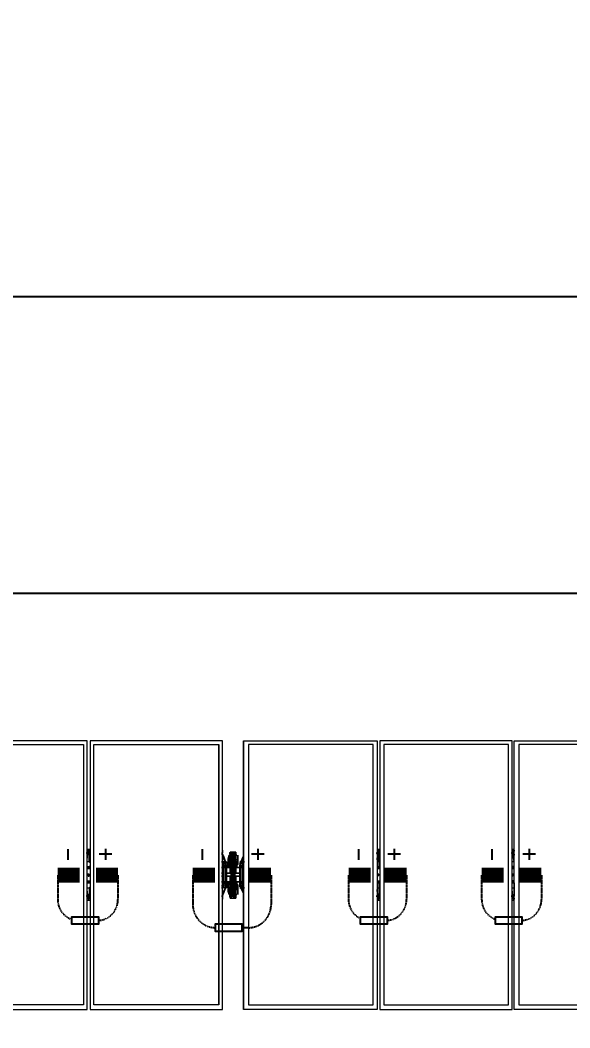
# Model space of a CAD drawing. Header units: feet. Extents: x -13743 to 68376, y -48 to 67763.
# Drawn here: x 3959 to 4144.3, y 8228.3 to 8567.7 of the extents above; entities that cross this region are included whole.
import ezdxf
from ezdxf.enums import TextEntityAlignment as Align

# ---------------------------------------------------------------- set-up
doc = ezdxf.new("R2018")
doc.units = ezdxf.units.FT
doc.header["$MEASUREMENT"] = 0
doc.linetypes.add('HIDDEN', pattern=[0.375, 0.25, -0.125])
for name, color, linetype in [('E-HARN-COMP', 8, 'Continuous'), ('E-TRNK-CABL-NEG', 6, 'HIDDEN'), ('E-TRUNK-CABLE-POS', 6, 'HIDDEN'), ('G-ANNO-TEXT', 1, 'Continuous'), ('Polarity-Text', 7, 'Continuous')]:
    doc.layers.add(name, color=color, linetype=linetype)
doc.styles.add('NEI-A', font='arial.ttf')
doc.styles.get("Standard").update_dxf_attribs({"font": 'arial.ttf'})

# ---------------------------------------------------------------- blocks, each defined once
blk = doc.blocks.new('A$Cc93f9aa1')
at = {"lineweight": 5}
for points in [[(3.6032, 0.4666), (3.6032, 0), (3.3715, 0), (3.3715, 0.4666)], [(3.5949, 0.4583), (3.3799, 0.4583), (3.3799, 0.0067), (3.5949, 0.0067)], [(3.8365, 0.4666), (3.6065, 0.4666), (3.6065, 0), (3.8365, 0)], [(3.8298, 0.0067), (3.8298, 0.4583), (3.6132, 0.4583), (3.6132, 0.0067)], [(4.0732, 0), (3.8415, 0), (3.8415, 0.4666), (4.0732, 0.4666)], [(4.0648, 0.0067), (4.0648, 0.4583), (3.8482, 0.4583), (3.8482, 0.0067)], [(4.1098, 0), (4.3398, 0), (4.3398, 0.4666), (4.1098, 0.4666)], [(4.1165, 0.4583), (4.3332, 0.4583), (4.3332, 0.0067), (4.1165, 0.0067)], [(4.5748, 0.4666), (4.3448, 0.4666), (4.3448, 0), (4.5748, 0)], [(4.3515, 0.4583), (4.5681, 0.4583), (4.5681, 0.0067), (4.3515, 0.0067)], [(4.0732, 0.2667), (4.0732, 0.27), (4.0732, 0.275), (4.0732, 0.27)], [(4.0748, 0.2517), (4.0748, 0.25), (4.0732, 0.25), (4.0732, 0.2517), (4.0748, 0.2517), (4.0732, 0.2533), (4.0732, 0.255), (4.0765, 0.255), (4.0782, 0.255), (4.0732, 0.265), (4.0782, 0.255), (4.0765, 0.255), (4.0765, 0.2533), (4.0782, 0.2533), (4.0782, 0.2517)], [(4.0832, 0.2667), (4.0832, 0.2583), (4.0832, 0.2567), (4.0832, 0.255), (4.0865, 0.255), (4.0832, 0.255), (4.0832, 0.2567), (4.0832, 0.2583), (4.0865, 0.2583), (4.0865, 0.2667), (4.0865, 0.2583), (4.0865, 0.255), (4.0848, 0.25), (4.0832, 0.25), (4.0832, 0.2567), (4.0832, 0.25), (4.0848, 0.25), (4.0865, 0.255), (4.0865, 0.2583), (4.0832, 0.2583)], [(4.0832, 0.2667), (4.0832, 0.25)], [(4.0865, 0.2667), (4.0848, 0.2667)], [(4.0948, 0.2683), (4.0965, 0.2683), (4.0948, 0.2683), (4.0932, 0.2683), (4.0932, 0.27), (4.0948, 0.27), (4.0965, 0.27), (4.0948, 0.27), (4.0948, 0.2683), (4.0932, 0.2683), (4.0915, 0.2683), (4.0898, 0.2683), (4.0898, 0.27), (4.0882, 0.27), (4.0865, 0.27), (4.0882, 0.27), (4.0898, 0.27), (4.0898, 0.2683), (4.0915, 0.2683), (4.0915, 0.2667), (4.0915, 0.2467), (4.0898, 0.2467), (4.0898, 0.2183), (4.0882, 0.2183), (4.0882, 0.2467), (4.0882, 0.2183), (4.0898, 0.2183), (4.0898, 0.2467), (4.0915, 0.2467), (4.0915, 0.2667), (4.0898, 0.2667), (4.0915, 0.2667), (4.0915, 0.2683), (4.0898, 0.2683), (4.0882, 0.2683), (4.0882, 0.27), (4.0865, 0.27), (4.0865, 0.2733), (4.0865, 0.2717), (4.0882, 0.27), (4.0865, 0.27), (4.0882, 0.27), (4.0898, 0.27), (4.0915, 0.27), (4.0898, 0.27), (4.0882, 0.27), (4.0865, 0.2717), (4.0882, 0.2717), (4.0865, 0.2717), (4.0882, 0.2717), (4.0898, 0.2717), (4.0915, 0.2717), (4.0898, 0.2717), (4.0882, 0.2717), (4.0865, 0.2717), (4.0865, 0.2733), (4.0865, 0.27), (4.0882, 0.27), (4.0882, 0.2683), (4.0898, 0.2683), (4.0915, 0.2683), (4.0932, 0.2683), (4.0948, 0.2683), (4.0948, 0.27), (4.0932, 0.27), (4.0948, 0.2717), (4.0965, 0.2717), (4.0948, 0.2717), (4.0948, 0.2733), (4.0965, 0.2733), (4.0948, 0.2733), (4.0948, 0.2717), (4.0932, 0.27), (4.0948, 0.27), (4.0932, 0.27), (4.0915, 0.27), (4.0898, 0.27), (4.0915, 0.27), (4.0932, 0.27), (4.0948, 0.27), (4.0965, 0.27), (4.0965, 0.2733), (4.0948, 0.2733), (4.0898, 0.2733), (4.0865, 0.2733), (4.0882, 0.2733), (4.0865, 0.2733), (4.0898, 0.2733), (4.0948, 0.2733), (4.0965, 0.2733), (4.0965, 0.27), (4.0982, 0.27), (4.0965, 0.27), (4.0948, 0.27), (4.0932, 0.27), (4.0948, 0.27), (4.0965, 0.27), (4.0965, 0.2617), (4.0948, 0.2617), (4.0965, 0.2617), (4.0965, 0.2383), (4.0948, 0.2383), (4.0965, 0.2383), (4.0965, 0.2367), (4.0948, 0.235), (4.0965, 0.235), (4.0948, 0.235), (4.1032, 0.235), (4.1048, 0.235), (4.1032, 0.235), (4.1032, 0.23), (4.1032, 0.235), (4.0948, 0.235), (4.0965, 0.235), (4.0948, 0.235), (4.0965, 0.2367), (4.0965, 0.2383), (4.0965, 0.2617), (4.0965, 0.27), (4.0948, 0.27), (4.0965, 0.27), (4.0948, 0.27), (4.0932, 0.27), (4.0932, 0.2683)], [(4.0865, 0.2383), (4.0882, 0.2383), (4.0865, 0.2383), (4.0865, 0.2617), (4.0865, 0.27), (4.0865, 0.2617)], [(4.0898, 0.2683), (4.0898, 0.2467), (4.0882, 0.2467), (4.0882, 0.2683)], [(4.0898, 0.2683), (4.0898, 0.2467), (4.0882, 0.2467), (4.0882, 0.2683)], [(4.0932, 0.2183), (4.0932, 0.2467), (4.0948, 0.2467), (4.0948, 0.2683), (4.0932, 0.2683), (4.0932, 0.2467), (4.0915, 0.2467), (4.0915, 0.2183), (4.0932, 0.2183), (4.0932, 0.1967), (4.0915, 0.1967), (4.0898, 0.1967), (4.0915, 0.1967), (4.0932, 0.1967), (4.0948, 0.1967), (4.0932, 0.1967), (4.0948, 0.1967), (4.0932, 0.1967), (4.0932, 0.2183), (4.0915, 0.2183), (4.0915, 0.2467), (4.0932, 0.2467), (4.0932, 0.2683), (4.0948, 0.2683), (4.0948, 0.2467), (4.0932, 0.2467), (4.0932, 0.2183), (4.0948, 0.2183), (4.0948, 0.2467), (4.0948, 0.2183)], [(4.0948, 0.2667), (4.0932, 0.2667)], [(4.0965, 0.2717), (4.0948, 0.2717)], [(4.0965, 0.255), (4.0965, 0.2583), (4.0982, 0.2583), (4.0982, 0.2667), (4.0965, 0.2667), (4.0982, 0.2667), (4.0982, 0.2583), (4.0965, 0.2583), (4.0965, 0.2667), (4.0965, 0.2583), (4.0965, 0.255), (4.0982, 0.255), (4.0982, 0.2567), (4.0998, 0.2517), (4.0982, 0.2567), (4.0982, 0.255)], [(4.0998, 0.25), (4.0998, 0.2617), (4.0982, 0.2667), (4.0998, 0.2617), (4.0998, 0.25), (4.0998, 0.2517)], [(4.1048, 0.2533), (4.1048, 0.255), (4.1082, 0.265), (4.1048, 0.255), (4.1098, 0.255), (4.1082, 0.2533), (4.1082, 0.2517), (4.1048, 0.2517), (4.1048, 0.2533), (4.1048, 0.255), (4.1098, 0.255), (4.1082, 0.2533), (4.1082, 0.2517), (4.1048, 0.2517)], [(4.1098, 0.27), (4.1098, 0.2683), (4.1082, 0.2667), (4.1098, 0.2683), (4.1098, 0.27), (4.1098, 0.275)], [(4.0732, 0.2517), (4.0732, 0.25), (4.0748, 0.25), (4.0748, 0.2517), (4.0782, 0.2517), (4.0782, 0.2533), (4.0765, 0.2533), (4.0765, 0.255), (4.0732, 0.255), (4.0732, 0.2533), (4.0748, 0.2517)], [(4.0748, 0.215), (4.0748, 0.2133), (4.0748, 0.215), (4.0732, 0.215), (4.0732, 0.25), (4.0732, 0.215)], [(4.0748, 0.245), (4.0732, 0.245), (4.0748, 0.245), (4.0765, 0.245), (4.0782, 0.2467), (4.0782, 0.2483), (4.0765, 0.2483), (4.0748, 0.2483), (4.0748, 0.2467)], [(4.0765, 0.2483), (4.0748, 0.2467), (4.0765, 0.245), (4.0782, 0.2467)], [(4.0748, 0.2467), (4.0748, 0.2483), (4.0765, 0.2483), (4.0782, 0.2483), (4.0782, 0.2467), (4.0765, 0.245), (4.0748, 0.245)], [(4.0765, 0.2483), (4.0748, 0.2467), (4.0765, 0.245), (4.0782, 0.2467)], [(4.0765, 0.245), (4.0748, 0.245), (4.0748, 0.2467), (4.0748, 0.2483), (4.0765, 0.2483), (4.0782, 0.2483), (4.0782, 0.2467), (4.0782, 0.245), (4.0765, 0.245), (4.0782, 0.245), (4.0782, 0.2467), (4.0765, 0.2467), (4.0782, 0.2467), (4.0765, 0.2467), (4.0782, 0.2467), (4.0765, 0.2467), (4.0782, 0.2467), (4.0765, 0.2467), (4.0782, 0.2467), (4.0765, 0.2467), (4.0782, 0.2467), (4.0765, 0.2467), (4.0782, 0.2467), (4.0765, 0.2467), (4.0782, 0.2467), (4.0765, 0.2467), (4.0782, 0.2467), (4.0782, 0.2483), (4.0765, 0.2483), (4.0748, 0.2483), (4.0748, 0.2467), (4.0748, 0.245)], [(4.0782, 0.2517), (4.0798, 0.2517), (4.0798, 0.2533), (4.0782, 0.2533), (4.0782, 0.255), (4.0798, 0.255), (4.0782, 0.255), (4.0782, 0.2533), (4.0765, 0.2533), (4.0782, 0.2533), (4.0782, 0.255), (4.0782, 0.2533), (4.0798, 0.2533), (4.0798, 0.2517), (4.0782, 0.2517), (4.0798, 0.2517), (4.0798, 0.215), (4.0782, 0.215), (4.0798, 0.215), (4.0798, 0.2517)], [(4.0782, 0.2467), (4.0765, 0.2467)], [(4.0798, 0.245), (4.0865, 0.245)], [(4.0832, 0.2517), (4.0832, 0.25), (4.0832, 0.26), (4.0832, 0.25)], [(4.0848, 0.25), (4.0832, 0.25), (4.0848, 0.2483), (4.0832, 0.25), (4.0848, 0.2483)], [(4.0848, 0.2483), (4.0848, 0.2467), (4.0865, 0.2467), (4.0848, 0.2467), (4.0848, 0.2483), (4.0865, 0.2483), (4.0848, 0.2483), (4.0865, 0.2483)], [(4.0898, 0.2617), (4.0882, 0.2617)], [(4.0898, 0.2617), (4.0882, 0.2617)], [(4.0965, 0.2617), (4.0948, 0.2617)], [(4.0965, 0.255), (4.0965, 0.25), (4.0965, 0.2483), (4.0982, 0.25), (4.0965, 0.2483), (4.0965, 0.25), (4.0982, 0.25), (4.0998, 0.2517), (4.0982, 0.25), (4.0965, 0.25)], [(4.0998, 0.25), (4.0982, 0.2483), (4.0965, 0.2483), (4.1032, 0.2483), (4.0965, 0.2483), (4.0982, 0.2483), (4.0998, 0.2483), (4.0982, 0.2483)], [(4.0965, 0.2483), (4.0982, 0.2483)], [(4.1032, 0.2467), (4.0982, 0.2467), (4.0965, 0.245), (4.1032, 0.245), (4.0965, 0.245), (4.0982, 0.2467)], [(4.0998, 0.25), (4.0998, 0.26), (4.0998, 0.25), (4.0982, 0.2483), (4.0998, 0.25), (4.1015, 0.25)], [(4.0998, 0.2567), (4.0998, 0.2583)], [(4.1048, 0.255), (4.1032, 0.255), (4.1048, 0.255), (4.1048, 0.2533), (4.1048, 0.255), (4.1032, 0.255)], [(4.1048, 0.215), (4.1032, 0.215), (4.1032, 0.2517), (4.1048, 0.2517), (4.1032, 0.2517), (4.1032, 0.255), (4.1032, 0.2517), (4.1048, 0.2517), (4.1032, 0.2517), (4.1032, 0.215)], [(4.1065, 0.2483), (4.1048, 0.2467), (4.1065, 0.245), (4.1082, 0.2467)], [(4.1048, 0.2467), (4.1048, 0.2483), (4.1065, 0.2483), (4.1082, 0.2483), (4.1082, 0.2467), (4.1065, 0.245), (4.1048, 0.245), (4.1048, 0.2467), (4.1048, 0.2483), (4.1048, 0.2467), (4.1048, 0.245), (4.1065, 0.245), (4.1082, 0.2467), (4.1082, 0.2483), (4.1065, 0.2483), (4.1048, 0.2483)], [(4.1065, 0.2483), (4.1048, 0.2467), (4.1065, 0.245), (4.1082, 0.2467)], [(4.1115, 0.2517), (4.1098, 0.2517), (4.1098, 0.25), (4.1098, 0.2517), (4.1082, 0.2517), (4.1098, 0.2517)], [(4.1082, 0.25), (4.1082, 0.2517), (4.1082, 0.25), (4.1098, 0.25), (4.1098, 0.215), (4.1082, 0.215), (4.1098, 0.215), (4.1098, 0.25)], [(4.1115, 0.245), (4.1098, 0.245)], [(3.6049, 0.235), (3.6049, 0.2333), (3.6032, 0.2333), (3.6032, 0.2317), (3.6049, 0.2317), (3.6065, 0.2317), (3.6065, 0.2333)], [(3.8398, 0.235), (3.8382, 0.2333), (3.8382, 0.2317), (3.8415, 0.2317), (3.8415, 0.2333), (3.8398, 0.2333)], [(4.0748, 0.235), (4.0732, 0.235)], [(4.0748, 0.235), (4.0732, 0.235)], [(4.0748, 0.23), (4.0732, 0.23)], [(4.0748, 0.23), (4.0732, 0.23)], [(4.0798, 0.235), (4.0882, 0.235), (4.0865, 0.235), (4.0882, 0.235), (4.0798, 0.235), (4.0798, 0.23)], [(4.0882, 0.23), (4.0798, 0.23), (4.0882, 0.23), (4.0865, 0.23), (4.0882, 0.23), (4.0865, 0.23)], [(4.0865, 0.2383), (4.0865, 0.2367), (4.0865, 0.235), (4.0882, 0.235), (4.0865, 0.235), (4.0865, 0.2383), (4.0865, 0.2367), (4.0882, 0.2367), (4.0865, 0.2367), (4.0865, 0.235), (4.0882, 0.235), (4.0865, 0.235)], [(4.0865, 0.23), (4.0882, 0.23), (4.0865, 0.23), (4.0865, 0.2267), (4.0865, 0.23), (4.0865, 0.2267)], [(4.0965, 0.2367), (4.0965, 0.235), (4.0982, 0.235), (4.0965, 0.235), (4.0965, 0.2367), (4.0948, 0.2367), (4.0965, 0.2367), (4.0965, 0.2383), (4.0965, 0.2367), (4.0948, 0.2367)], [(4.1048, 0.23), (4.1032, 0.23), (4.0948, 0.23), (4.0965, 0.23), (4.0948, 0.23), (4.0965, 0.23), (4.0965, 0.2267), (4.0965, 0.2283), (4.0948, 0.23), (4.1032, 0.23)], [(4.0965, 0.2267), (4.0965, 0.23), (4.0948, 0.23), (4.0965, 0.2283)], [(4.0965, 0.23), (4.0948, 0.23)], [(4.0982, 0.23), (4.0965, 0.23)], [(4.1115, 0.235), (4.1098, 0.235)], [(4.1115, 0.235), (4.1098, 0.235)], [(4.1115, 0.23), (4.1098, 0.23)], [(4.1115, 0.23), (4.1098, 0.23)], [(4.3432, 0.235), (4.3415, 0.235), (4.3415, 0.2317), (4.3448, 0.2317), (4.3448, 0.2333), (4.3432, 0.2333)], [(4.0748, 0.2167), (4.0765, 0.2167), (4.0782, 0.2183), (4.0782, 0.22), (4.0765, 0.22), (4.0748, 0.22), (4.0732, 0.22), (4.0748, 0.22), (4.0748, 0.2183), (4.0748, 0.22), (4.0748, 0.2183), (4.0748, 0.2167), (4.0765, 0.2167)], [(4.0732, 0.215), (4.0732, 0.2133)], [(4.0765, 0.2117), (4.0765, 0.21), (4.0782, 0.21), (4.0732, 0.2), (4.0782, 0.21), (4.0765, 0.21), (4.0732, 0.21), (4.0732, 0.2117), (4.0748, 0.2133), (4.0782, 0.2133), (4.0765, 0.2117), (4.0765, 0.21), (4.0732, 0.21), (4.0732, 0.2117), (4.0748, 0.2133), (4.0782, 0.2133)], [(4.0765, 0.22), (4.0748, 0.2183), (4.0765, 0.2167), (4.0782, 0.2183)], [(4.0765, 0.22), (4.0748, 0.2183), (4.0765, 0.2167), (4.0782, 0.2183)], [(4.0765, 0.22), (4.0748, 0.22), (4.0765, 0.22), (4.0782, 0.22), (4.0782, 0.2183), (4.0782, 0.2167), (4.0765, 0.2167), (4.0782, 0.2167), (4.0782, 0.2183), (4.0765, 0.2183), (4.0782, 0.2183), (4.0765, 0.2183), (4.0782, 0.2183), (4.0765, 0.2183), (4.0782, 0.2183), (4.0765, 0.2183), (4.0782, 0.2183), (4.0765, 0.2183), (4.0782, 0.2183), (4.0765, 0.2183), (4.0782, 0.2183), (4.0765, 0.2183), (4.0782, 0.2183), (4.0765, 0.2183), (4.0782, 0.2183), (4.0782, 0.22), (4.0765, 0.22), (4.0748, 0.22), (4.0748, 0.2183), (4.0748, 0.2167), (4.0748, 0.2183), (4.0748, 0.2167), (4.0765, 0.2167), (4.0782, 0.2183), (4.0782, 0.22)], [(4.0782, 0.2183), (4.0765, 0.2183)], [(4.0798, 0.21), (4.0782, 0.21), (4.0782, 0.2117), (4.0765, 0.2117), (4.0782, 0.2117), (4.0782, 0.21)], [(4.0782, 0.2133), (4.0798, 0.2133), (4.0798, 0.2117), (4.0782, 0.2117), (4.0782, 0.21), (4.0782, 0.2117), (4.0798, 0.2117), (4.0798, 0.2133)], [(4.0865, 0.22), (4.0798, 0.22)], [(4.0832, 0.2133), (4.0832, 0.2083), (4.0832, 0.2133), (4.0832, 0.215), (4.0848, 0.215), (4.0848, 0.2167), (4.0832, 0.215), (4.0832, 0.2133), (4.0832, 0.215), (4.0848, 0.215), (4.0865, 0.2117), (4.0848, 0.21), (4.0832, 0.21), (4.0832, 0.2083), (4.0832, 0.2067), (4.0832, 0.2083), (4.0832, 0.21), (4.0848, 0.21), (4.0865, 0.2117), (4.0848, 0.215), (4.0848, 0.2167), (4.0832, 0.215), (4.0848, 0.2167), (4.0832, 0.215), (4.0832, 0.205), (4.0832, 0.215)], [(4.0865, 0.2167), (4.0848, 0.2167), (4.0832, 0.215), (4.0832, 0.205), (4.0832, 0.215), (4.0848, 0.2167), (4.0865, 0.2167), (4.0848, 0.2167), (4.0865, 0.2167), (4.0848, 0.2167), (4.0865, 0.2167), (4.0848, 0.2167)], [(4.0865, 0.2183), (4.0848, 0.2183), (4.0848, 0.2167), (4.0848, 0.2183)], [(4.0865, 0.2267), (4.0865, 0.2033), (4.0865, 0.195), (4.0865, 0.2033), (4.0865, 0.2267), (4.0882, 0.2267)], [(4.0865, 0.21), (4.0865, 0.2067)], [(4.0932, 0.195), (4.0932, 0.1967), (4.0948, 0.1967), (4.0948, 0.2183), (4.0948, 0.1967), (4.0932, 0.1967), (4.0932, 0.195), (4.0948, 0.195)], [(4.0965, 0.2267), (4.0948, 0.2267), (4.0965, 0.2267), (4.0965, 0.2033), (4.0948, 0.2033), (4.0965, 0.2033)], [(4.0982, 0.2183), (4.1032, 0.2183), (4.0982, 0.2183), (4.0965, 0.22), (4.1032, 0.22), (4.0965, 0.22)], [(4.0965, 0.215), (4.0965, 0.2167), (4.1032, 0.2167), (4.0965, 0.2167)], [(4.0965, 0.2167), (4.0982, 0.215), (4.0965, 0.2167), (4.0982, 0.2167)], [(4.0998, 0.2167), (4.0982, 0.2167), (4.0998, 0.215), (4.0982, 0.2167), (4.0965, 0.2167), (4.0982, 0.2167)], [(4.0982, 0.1983), (4.0965, 0.1983), (4.0982, 0.1983), (4.0998, 0.205), (4.0998, 0.215), (4.0998, 0.2133), (4.0998, 0.215), (4.0998, 0.205)], [(4.0982, 0.2083), (4.0998, 0.2133), (4.0998, 0.215), (4.0965, 0.215), (4.0965, 0.2117), (4.0965, 0.21), (4.0982, 0.21)], [(4.0982, 0.2083), (4.0998, 0.2133), (4.0998, 0.215), (4.0965, 0.215), (4.0965, 0.2117), (4.0965, 0.21), (4.0982, 0.21)], [(4.0965, 0.2067), (4.0965, 0.21)], [(4.0982, 0.2167), (4.0998, 0.215)], [(4.0998, 0.215), (4.0998, 0.205), (4.0998, 0.215), (4.1015, 0.215)], [(4.1048, 0.2133), (4.1032, 0.2133), (4.1032, 0.21), (4.1048, 0.21), (4.1048, 0.2117), (4.1048, 0.2133), (4.1048, 0.2117), (4.1048, 0.21), (4.1032, 0.21), (4.1032, 0.2133), (4.1048, 0.2133), (4.1082, 0.2133), (4.1082, 0.215), (4.1082, 0.2133)], [(4.1032, 0.21), (4.1048, 0.21), (4.1048, 0.2117), (4.1048, 0.21)], [(4.1048, 0.22), (4.1048, 0.2183), (4.1048, 0.2167), (4.1065, 0.2167), (4.1082, 0.2183), (4.1082, 0.22), (4.1065, 0.22)], [(4.1065, 0.22), (4.1048, 0.2183), (4.1065, 0.2167), (4.1082, 0.2183)], [(4.1048, 0.22), (4.1048, 0.2183), (4.1048, 0.2167), (4.1048, 0.2183), (4.1048, 0.22), (4.1065, 0.22)], [(4.1065, 0.22), (4.1048, 0.2183), (4.1065, 0.2167), (4.1082, 0.2183)], [(4.1048, 0.21), (4.1098, 0.21), (4.1082, 0.2117), (4.1082, 0.2133), (4.1098, 0.2133), (4.1098, 0.215), (4.1098, 0.2133), (4.1082, 0.2133), (4.1082, 0.2117), (4.1098, 0.21), (4.1048, 0.21), (4.1082, 0.2)], [(4.1082, 0.22), (4.1082, 0.2183), (4.1082, 0.22), (4.1065, 0.22)], [(4.1082, 0.2183), (4.1065, 0.2183)], [(4.1082, 0.2183), (4.1065, 0.2183)], [(4.1115, 0.22), (4.1098, 0.22)], [(4.0732, 0.1967), (4.0732, 0.1983)], [(4.0732, 0.19), (4.0732, 0.195)], [(4.0832, 0.1983), (4.0832, 0.205), (4.0832, 0.1983), (4.0832, 0.2067), (4.0865, 0.2067), (4.0865, 0.1983), (4.0848, 0.1983), (4.0865, 0.1983), (4.0865, 0.2067), (4.0832, 0.2067)], [(4.0882, 0.1983), (4.0865, 0.1983)], [(4.0932, 0.1933), (4.0882, 0.1933), (4.0865, 0.1933), (4.0882, 0.1933), (4.0865, 0.1933), (4.0865, 0.195), (4.0882, 0.195), (4.0882, 0.1967), (4.0882, 0.195), (4.0865, 0.195), (4.0865, 0.1933), (4.0882, 0.1933)], [(4.0898, 0.2033), (4.0882, 0.2033)], [(4.0898, 0.2033), (4.0882, 0.2033)], [(4.0915, 0.1983), (4.0915, 0.1967), (4.0898, 0.1967), (4.0915, 0.1967)], [(4.0948, 0.195), (4.0948, 0.1967), (4.0948, 0.195), (4.0965, 0.195), (4.0965, 0.1933), (4.0948, 0.1933), (4.0965, 0.1933), (4.0948, 0.1933), (4.0948, 0.195), (4.0965, 0.195), (4.0965, 0.2033), (4.0965, 0.195), (4.0982, 0.195), (4.0965, 0.195), (4.0965, 0.1933), (4.0948, 0.1933), (4.0932, 0.195), (4.0915, 0.195), (4.0932, 0.195), (4.0948, 0.195), (4.0932, 0.195)], [(4.0948, 0.1983), (4.0932, 0.1983)], [(4.0965, 0.195), (4.0948, 0.195), (4.0948, 0.1933), (4.0965, 0.1933), (4.0948, 0.1933), (4.0932, 0.195), (4.0948, 0.195), (4.0932, 0.195), (4.0948, 0.195), (4.0948, 0.1967)], [(4.0965, 0.2033), (4.0948, 0.2033)], [(4.0982, 0.1983), (4.0965, 0.1983), (4.0965, 0.2067), (4.0982, 0.2067)], [(4.0982, 0.1983), (4.0965, 0.1983), (4.0965, 0.2067), (4.0982, 0.2067)], [(4.0998, 0.2067), (4.0998, 0.2083)], [(4.1082, 0.1983), (4.1098, 0.1983), (4.1098, 0.1967), (4.1098, 0.1983)], [(4.1098, 0.19), (4.1098, 0.195)]]:
    blk.add_lwpolyline(points, close=True, dxfattribs=at)
for points in [[(4.0648, 0.0067), (4.0648, 0.4583)], [(4.0732, 0), (4.0732, 0.4666)], [(4.1098, 0.4666), (4.1098, 0)], [(4.1165, 0.4583), (4.1165, 0.0067)], [(3.6065, 0.2767), (3.6032, 0.2767)], [(3.6049, 0.27), (3.6049, 0.2733), (3.6049, 0.275), (3.6049, 0.2733), (3.6049, 0.2717), (3.6032, 0.2717), (3.6032, 0.2683)], [(3.6049, 0.255), (3.6032, 0.255), (3.6032, 0.2633), (3.6049, 0.2733)], [(3.8415, 0.2767), (3.8365, 0.2767)], [(3.8365, 0.255), (3.8382, 0.255), (3.8382, 0.2633), (3.8398, 0.2733)], [(3.8415, 0.275), (3.8398, 0.275), (3.8398, 0.2733), (3.8382, 0.2733), (3.8382, 0.27), (3.8382, 0.2683)], [(3.8398, 0.27), (3.8398, 0.2733), (3.8398, 0.275)], [(4.0732, 0.2667), (4.0732, 0.2667)], [(4.0732, 0.2667), (4.0732, 0.2667)], [(4.0882, 0.27), (4.0898, 0.27), (4.0882, 0.27)], [(4.0882, 0.27), (4.0898, 0.27), (4.0882, 0.27)], [(4.0948, 0.27), (4.0948, 0.27)], [(4.0948, 0.27), (4.0948, 0.27)], [(4.1098, 0.2667), (4.1098, 0.2667)], [(4.1098, 0.2667), (4.1098, 0.2667)], [(4.3448, 0.2767), (4.3398, 0.2767)], [(4.3398, 0.255), (4.3415, 0.255), (4.3415, 0.2633), (4.3432, 0.2733)], [(4.3432, 0.27), (4.3432, 0.2733), (4.3432, 0.275), (4.3432, 0.2733), (4.3415, 0.2733), (4.3415, 0.2717), (4.3415, 0.27), (4.3415, 0.2683)], [(3.6049, 0.2467), (3.6032, 0.2467), (3.6032, 0.255)], [(3.6065, 0.2467), (3.6032, 0.2467)], [(3.6065, 0.245), (3.6032, 0.245), (3.6049, 0.245)], [(3.6032, 0.245), (3.6032, 0.2433), (3.6065, 0.2433)], [(3.8398, 0.2467), (3.8382, 0.2467), (3.8365, 0.2467), (3.8382, 0.2483), (3.8382, 0.255)], [(3.8415, 0.2467), (3.8365, 0.2467)], [(3.8415, 0.245), (3.8382, 0.245), (3.8365, 0.245)], [(3.8382, 0.2433), (3.8382, 0.245)], [(4.0748, 0.2483), (4.0748, 0.2483)], [(4.0748, 0.2483), (4.0748, 0.2483)], [(4.0748, 0.2467), (4.0748, 0.2467)], [(4.0748, 0.2467), (4.0748, 0.2467)], [(4.0748, 0.245), (4.0748, 0.245)], [(4.0748, 0.245), (4.0748, 0.245)], [(4.0765, 0.2483), (4.0765, 0.2483)], [(4.0765, 0.2483), (4.0765, 0.2483)], [(4.0765, 0.245), (4.0782, 0.245)], [(4.0765, 0.245), (4.0765, 0.245)], [(4.0765, 0.245), (4.0782, 0.245)], [(4.0765, 0.245), (4.0765, 0.245)], [(4.0782, 0.2517), (4.0782, 0.2517)], [(4.0782, 0.2517), (4.0782, 0.2517)], [(4.0782, 0.2483), (4.0782, 0.2483)], [(4.0782, 0.2483), (4.0782, 0.2483)], [(4.0782, 0.2467), (4.0782, 0.2467)], [(4.0782, 0.2467), (4.0782, 0.2467)], [(4.0782, 0.245), (4.0782, 0.245)], [(4.0782, 0.245), (4.0782, 0.245)], [(4.0798, 0.2517), (4.0798, 0.2517)], [(4.0798, 0.2517), (4.0798, 0.2517)], [(4.0832, 0.26), (4.0832, 0.26)], [(4.0832, 0.26), (4.0832, 0.26)], [(4.0832, 0.25), (4.0848, 0.2483)], [(4.0832, 0.25), (4.0848, 0.2483)], [(4.0832, 0.25), (4.0848, 0.2483)], [(4.0832, 0.25), (4.0848, 0.25)], [(4.0848, 0.2483), (4.0848, 0.25)], [(4.0865, 0.2483), (4.0848, 0.2483)], [(4.0865, 0.2483), (4.0848, 0.2483)], [(4.0848, 0.2483), (4.0865, 0.2483)], [(4.0848, 0.2483), (4.0865, 0.2483)], [(4.0982, 0.26), (4.0982, 0.26)], [(4.0982, 0.26), (4.0982, 0.26)], [(4.1032, 0.2517), (4.1032, 0.2517)], [(4.1032, 0.2517), (4.1032, 0.2517)], [(4.1048, 0.2483), (4.1065, 0.2483), (4.1082, 0.2483), (4.1082, 0.2467), (4.1082, 0.245), (4.1065, 0.245), (4.1048, 0.245), (4.1048, 0.2467), (4.1048, 0.245)], [(4.1048, 0.2483), (4.1048, 0.2483)], [(4.1048, 0.245), (4.1065, 0.245), (4.1082, 0.245), (4.1082, 0.2467), (4.1065, 0.2467), (4.1082, 0.2467), (4.1065, 0.2467), (4.1082, 0.2467), (4.1065, 0.2467), (4.1082, 0.2467), (4.1065, 0.2467), (4.1082, 0.2467), (4.1065, 0.2467), (4.1082, 0.2467), (4.1065, 0.2467), (4.1082, 0.2467), (4.1065, 0.2467), (4.1082, 0.2467), (4.1065, 0.2467), (4.1082, 0.2467), (4.1065, 0.2467), (4.1082, 0.2467), (4.1098, 0.2467), (4.1082, 0.2467), (4.1082, 0.2483), (4.1065, 0.2483), (4.1048, 0.2483)], [(4.1048, 0.2483), (4.1048, 0.2483)], [(4.1048, 0.2467), (4.1048, 0.2467)], [(4.1048, 0.2467), (4.1048, 0.2467)], [(4.1048, 0.245), (4.1048, 0.245)], [(4.1048, 0.245), (4.1048, 0.245)], [(4.1065, 0.2483), (4.1065, 0.2483)], [(4.1065, 0.2483), (4.1065, 0.2483)], [(4.1065, 0.245), (4.1065, 0.245)], [(4.1065, 0.245), (4.1065, 0.245)], [(4.1082, 0.2483), (4.1082, 0.2483)], [(4.1082, 0.2483), (4.1082, 0.2483)], [(4.1082, 0.2467), (4.1082, 0.2467)], [(4.1082, 0.2467), (4.1082, 0.2467)], [(4.1082, 0.245), (4.1082, 0.245)], [(4.1082, 0.245), (4.1082, 0.245)], [(4.3448, 0.2467), (4.3415, 0.2467), (4.3398, 0.2467), (4.3398, 0.2533), (4.3415, 0.255)], [(4.3398, 0.2467), (4.3415, 0.2467)], [(4.3448, 0.245), (4.3415, 0.245), (4.3398, 0.245)], [(4.3415, 0.2433), (4.3415, 0.245)], [(3.8415, 0.2433), (3.8382, 0.2433), (3.8365, 0.2433)], [(4.0865, 0.23), (4.0882, 0.23)], [(4.0865, 0.23), (4.0882, 0.23)], [(4.0865, 0.23), (4.0882, 0.23)], [(4.0865, 0.23), (4.0882, 0.23)], [(4.0965, 0.23), (4.0982, 0.23)], [(4.0965, 0.23), (4.0982, 0.23)], [(4.3448, 0.2433), (4.3415, 0.2433), (4.3398, 0.2433)], [(3.6065, 0.2217), (3.6032, 0.2217), (3.6032, 0.22), (3.6065, 0.22)], [(3.6049, 0.2183), (3.6032, 0.2183), (3.6032, 0.21), (3.6049, 0.2), (3.6049, 0.1917), (3.6065, 0.1917)], [(3.6032, 0.2183), (3.6065, 0.2183)], [(3.8415, 0.2217), (3.8382, 0.2217), (3.8365, 0.2217)], [(3.8365, 0.22), (3.8382, 0.22), (3.8415, 0.22)], [(3.8382, 0.21), (3.8382, 0.2167), (3.8365, 0.2183), (3.8382, 0.2183), (3.8365, 0.2183)], [(3.8365, 0.21), (3.8382, 0.21), (3.8382, 0.2), (3.8398, 0.1933), (3.8398, 0.1917), (3.8415, 0.1917)], [(3.8382, 0.22), (3.8382, 0.2217)], [(3.8415, 0.2183), (3.8382, 0.2183)], [(4.0732, 0.2133), (4.0748, 0.2133), (4.0732, 0.2133)], [(4.0732, 0.2133), (4.0748, 0.2133), (4.0732, 0.2133)], [(4.0748, 0.22), (4.0748, 0.22)], [(4.0748, 0.22), (4.0748, 0.22)], [(4.0748, 0.2183), (4.0748, 0.2183)], [(4.0748, 0.2183), (4.0748, 0.2183)], [(4.0748, 0.2167), (4.0748, 0.2167)], [(4.0748, 0.2167), (4.0748, 0.2167)], [(4.0765, 0.22), (4.0765, 0.22)], [(4.0765, 0.22), (4.0765, 0.22)], [(4.0765, 0.2167), (4.0765, 0.2167)], [(4.0765, 0.2167), (4.0765, 0.2167)], [(4.0782, 0.22), (4.0782, 0.22)], [(4.0782, 0.22), (4.0782, 0.22)], [(4.0782, 0.2183), (4.0782, 0.2183)], [(4.0782, 0.2183), (4.0782, 0.2183)], [(4.0782, 0.2167), (4.0782, 0.2167)], [(4.0782, 0.2167), (4.0782, 0.2167)], [(4.0782, 0.215), (4.0782, 0.215)], [(4.0782, 0.215), (4.0782, 0.215)], [(4.0798, 0.215), (4.0798, 0.215)], [(4.0798, 0.215), (4.0798, 0.215)], [(4.0898, 0.2183), (4.0898, 0.1967), (4.0882, 0.1967), (4.0882, 0.2183)], [(4.0898, 0.2183), (4.0898, 0.1967), (4.0882, 0.1967), (4.0882, 0.2183)], [(4.0915, 0.2183), (4.0898, 0.2183)], [(4.0915, 0.2183), (4.0898, 0.2183)], [(4.0915, 0.1983), (4.0915, 0.2183)], [(4.0915, 0.1983), (4.0915, 0.2183)], [(4.1032, 0.215), (4.1032, 0.215)], [(4.1032, 0.215), (4.1032, 0.215)], [(4.1048, 0.2183), (4.1048, 0.22)], [(4.1065, 0.22), (4.1048, 0.22)], [(4.1048, 0.22), (4.1048, 0.22)], [(4.1048, 0.22), (4.1048, 0.22)], [(4.1048, 0.2167), (4.1048, 0.2183)], [(4.1048, 0.2183), (4.1048, 0.2183)], [(4.1048, 0.2183), (4.1048, 0.2183)], [(4.1048, 0.2167), (4.1065, 0.2167)], [(4.1048, 0.2167), (4.1048, 0.2167)], [(4.1048, 0.2167), (4.1065, 0.2167)], [(4.1048, 0.2167), (4.1065, 0.2167)], [(4.1048, 0.2167), (4.1048, 0.2167)], [(4.1048, 0.215), (4.1048, 0.215)], [(4.1048, 0.215), (4.1048, 0.215)], [(4.1082, 0.22), (4.1065, 0.22)], [(4.1065, 0.22), (4.1065, 0.22)], [(4.1065, 0.22), (4.1065, 0.22)], [(4.1065, 0.2183), (4.1082, 0.2183)], [(4.1065, 0.2183), (4.1082, 0.2183)], [(4.1065, 0.2183), (4.1082, 0.2183)], [(4.1065, 0.2183), (4.1082, 0.2183)], [(4.1065, 0.2183), (4.1082, 0.2183)], [(4.1065, 0.2183), (4.1082, 0.2183)], [(4.1065, 0.2183), (4.1082, 0.2183)], [(4.1065, 0.2183), (4.1082, 0.2183)], [(4.1065, 0.2183), (4.1082, 0.2183)], [(4.1065, 0.2183), (4.1082, 0.2183)], [(4.1065, 0.2183), (4.1082, 0.2183)], [(4.1065, 0.2183), (4.1082, 0.2183)], [(4.1065, 0.2183), (4.1082, 0.2183)], [(4.1065, 0.2167), (4.1082, 0.2183)], [(4.1065, 0.2183), (4.1082, 0.2183)], [(4.1065, 0.2167), (4.1082, 0.2167)], [(4.1065, 0.2167), (4.1065, 0.2167)], [(4.1065, 0.2167), (4.1082, 0.2167)], [(4.1065, 0.2167), (4.1065, 0.2167)], [(4.1082, 0.22), (4.1082, 0.22)], [(4.1082, 0.2183), (4.1082, 0.22)], [(4.1082, 0.22), (4.1082, 0.22)], [(4.1082, 0.2183), (4.1082, 0.2183)], [(4.1082, 0.2167), (4.1082, 0.2183)], [(4.1082, 0.2183), (4.1082, 0.2183)], [(4.1082, 0.2167), (4.1082, 0.2183)], [(4.1082, 0.2167), (4.1082, 0.2167)], [(4.1082, 0.2167), (4.1082, 0.2167)], [(4.3448, 0.2217), (4.3415, 0.2217), (4.3398, 0.2217)], [(4.3398, 0.22), (4.3415, 0.22), (4.3448, 0.22)], [(4.3415, 0.21), (4.3398, 0.2117), (4.3398, 0.2183), (4.3415, 0.2183), (4.3398, 0.2183)], [(4.3398, 0.21), (4.3415, 0.21), (4.3415, 0.2), (4.3432, 0.1933), (4.3432, 0.1917), (4.3448, 0.1917)], [(4.3415, 0.22), (4.3415, 0.2217)], [(4.3448, 0.2183), (4.3415, 0.2183)], [(3.6032, 0.1967), (3.6032, 0.1933), (3.6049, 0.1933), (3.6049, 0.19), (3.6049, 0.1917), (3.6049, 0.195)], [(3.8382, 0.1967), (3.8382, 0.195), (3.8382, 0.1917), (3.8398, 0.1917), (3.8398, 0.19), (3.8415, 0.19)], [(3.8398, 0.195), (3.8398, 0.1917), (3.8398, 0.19)], [(4.0732, 0.1983), (4.0732, 0.1983)], [(4.0732, 0.1983), (4.0732, 0.1983)], [(4.0732, 0.195), (4.0732, 0.195)], [(4.0732, 0.195), (4.0732, 0.195)], [(4.0832, 0.205), (4.0832, 0.205)], [(4.0832, 0.205), (4.0832, 0.205)], [(4.0848, 0.1983), (4.0848, 0.1983)], [(4.0848, 0.1983), (4.0848, 0.1983)], [(4.0865, 0.195), (4.0882, 0.1967)], [(4.0865, 0.195), (4.0882, 0.1967)], [(4.0865, 0.1933), (4.0882, 0.195)], [(4.0865, 0.195), (4.0882, 0.195)], [(4.0865, 0.1933), (4.0882, 0.195)], [(4.0865, 0.195), (4.0882, 0.195)], [(4.0865, 0.1933), (4.0882, 0.1933)], [(4.0865, 0.1933), (4.0882, 0.1933)], [(4.0865, 0.1933), (4.0882, 0.1933)], [(4.0865, 0.1933), (4.0882, 0.1933)], [(4.0882, 0.195), (4.0882, 0.1967)], [(4.0882, 0.195), (4.0882, 0.1967)], [(4.0882, 0.195), (4.0898, 0.195)], [(4.0882, 0.195), (4.0898, 0.195)], [(4.0882, 0.195), (4.0898, 0.195)], [(4.0882, 0.195), (4.0898, 0.195)], [(4.0882, 0.195), (4.0882, 0.195)], [(4.0882, 0.1933), (4.0882, 0.195)], [(4.0882, 0.195), (4.0898, 0.195)], [(4.0882, 0.195), (4.0898, 0.195)], [(4.0882, 0.195), (4.0898, 0.195)], [(4.0882, 0.195), (4.0898, 0.195)], [(4.0882, 0.195), (4.0882, 0.195)], [(4.0882, 0.1933), (4.0882, 0.195)], [(4.0898, 0.1983), (4.0915, 0.1983)], [(4.0898, 0.1983), (4.0915, 0.1983)], [(4.0898, 0.1967), (4.0898, 0.195)], [(4.0898, 0.1967), (4.0898, 0.195)], [(4.0898, 0.195), (4.0915, 0.195)], [(4.0898, 0.195), (4.0915, 0.195)], [(4.0898, 0.195), (4.0915, 0.195)], [(4.0898, 0.195), (4.0915, 0.195)], [(4.0948, 0.1933), (4.0932, 0.1933)], [(4.0932, 0.1933), (4.0948, 0.1933)], [(4.0948, 0.1933), (4.0932, 0.1933)], [(4.0932, 0.1933), (4.0948, 0.1933)], [(4.0948, 0.1967), (4.0948, 0.195), (4.0965, 0.195)], [(4.0965, 0.195), (4.0948, 0.1967)], [(4.0982, 0.205), (4.0982, 0.205)], [(4.0982, 0.205), (4.0982, 0.205)], [(4.0982, 0.1983), (4.0982, 0.1983)], [(4.0982, 0.1983), (4.0982, 0.1983)], [(4.1098, 0.1983), (4.1098, 0.1983)], [(4.1098, 0.1983), (4.1098, 0.1983)], [(4.1098, 0.195), (4.1098, 0.195)], [(4.1098, 0.195), (4.1098, 0.195)], [(4.3415, 0.1967), (4.3415, 0.195), (4.3415, 0.1917), (4.3432, 0.1917), (4.3432, 0.19), (4.3448, 0.19)], [(4.3432, 0.195), (4.3432, 0.1917), (4.3432, 0.19)], [(3.6065, 0.1883), (3.6032, 0.1883)], [(3.6049, 0.19), (3.6065, 0.19)], [(3.8415, 0.1883), (3.8365, 0.1883)], [(4.3448, 0.1883), (4.3398, 0.1883)]]:
    blk.add_lwpolyline(points, dxfattribs=at)
at = {"color": 8, "lineweight": 5, "true_color": 0x808080}
for points in [[(3.6065, 0.2767), (3.6032, 0.2767)], [(3.6032, 0.2733), (3.6032, 0.275), (3.6049, 0.275)], [(3.6032, 0.2617), (3.6032, 0.27), (3.6049, 0.27)], [(3.6032, 0.2667), (3.6032, 0.2683), (3.6049, 0.2683)], [(3.6049, 0.2733), (3.6049, 0.2733)], [(3.6049, 0.2733), (3.6065, 0.2583)], [(3.6065, 0.2683), (3.6065, 0.27)], [(3.8415, 0.2767), (3.8365, 0.2767)], [(3.8365, 0.2733), (3.8382, 0.2733), (3.8382, 0.275), (3.8398, 0.275)], [(3.8365, 0.27), (3.8382, 0.27), (3.8382, 0.2683), (3.8365, 0.2617)], [(3.8365, 0.2667), (3.8382, 0.2667), (3.8382, 0.2683), (3.8365, 0.2683)], [(3.8398, 0.2733), (3.8398, 0.2733)], [(3.8398, 0.2733), (3.8415, 0.2583)], [(3.8415, 0.2683), (3.8415, 0.27)], [(4.0882, 0.2717), (4.0882, 0.2717)], [(4.0882, 0.2717), (4.0882, 0.2717)], [(4.0882, 0.27), (4.0898, 0.27)], [(4.0882, 0.27), (4.0898, 0.27)], [(4.0948, 0.2717), (4.0948, 0.2717)], [(4.0948, 0.2717), (4.0948, 0.2717)], [(4.3448, 0.2767), (4.3398, 0.2767)], [(4.3398, 0.2733), (4.3415, 0.2733), (4.3415, 0.275), (4.3432, 0.275)], [(4.3398, 0.27), (4.3415, 0.27), (4.3415, 0.2683), (4.3398, 0.2617)], [(4.3398, 0.2683), (4.3415, 0.2683), (4.3398, 0.2667)], [(4.3432, 0.2733), (4.3432, 0.2733)], [(4.3432, 0.2733), (4.3448, 0.2583)], [(4.3448, 0.2683), (4.3448, 0.27), (4.3465, 0.27)], [(3.6065, 0.255), (3.6032, 0.255)], [(3.8415, 0.255), (3.8382, 0.255)], [(4.3448, 0.255), (4.3415, 0.255)], [(3.6032, 0.21), (3.6065, 0.21)], [(3.8382, 0.21), (3.8415, 0.21)], [(4.3415, 0.21), (4.3448, 0.21)], [(3.6032, 0.2033), (3.6032, 0.195), (3.6049, 0.195)], [(3.6032, 0.1967), (3.6032, 0.1983)], [(3.6065, 0.2067), (3.6049, 0.1917)], [(3.6065, 0.1967), (3.6065, 0.195), (3.6082, 0.195)], [(3.8365, 0.195), (3.8382, 0.195), (3.8382, 0.1967), (3.8365, 0.2033)], [(3.8365, 0.1967), (3.8382, 0.1967), (3.8382, 0.1983), (3.8365, 0.1983)], [(3.8415, 0.2067), (3.8398, 0.1917)], [(3.8415, 0.1967), (3.8415, 0.195), (3.8432, 0.195)], [(4.0882, 0.1933), (4.0882, 0.1933)], [(4.0882, 0.1933), (4.0882, 0.1933)], [(4.0948, 0.1933), (4.0948, 0.1933)], [(4.0948, 0.1933), (4.0948, 0.1933)], [(4.3398, 0.195), (4.3415, 0.195), (4.3415, 0.1967), (4.3398, 0.2033)], [(4.3398, 0.1967), (4.3415, 0.1967), (4.3398, 0.1983)], [(4.3448, 0.2067), (4.3432, 0.1917)], [(4.3448, 0.1967), (4.3448, 0.195), (4.3465, 0.195)], [(3.6049, 0.19), (3.6032, 0.19), (3.6032, 0.1917)], [(3.6065, 0.1883), (3.6032, 0.1883)], [(3.6049, 0.1917), (3.6049, 0.1917)], [(3.8398, 0.19), (3.8382, 0.19), (3.8382, 0.1917), (3.8365, 0.1917)], [(3.8415, 0.1883), (3.8365, 0.1883)], [(3.8398, 0.1917), (3.8398, 0.1917)], [(4.3432, 0.19), (4.3415, 0.19), (4.3415, 0.1917), (4.3398, 0.1917)], [(4.3448, 0.1883), (4.3398, 0.1883)], [(4.3432, 0.1917), (4.3432, 0.1917)]]:
    blk.add_lwpolyline(points, dxfattribs=at)
for points in [[(3.6082, 0.27), (3.6065, 0.27)], [(3.8432, 0.27), (3.8415, 0.27)], [(4.0748, 0.27), (4.0732, 0.27)], [(4.0748, 0.2667), (4.0732, 0.2667)], [(4.0732, 0.265), (4.0765, 0.255), (4.0732, 0.265), (4.0748, 0.265)], [(4.0865, 0.27), (4.0865, 0.2617)], [(4.0882, 0.2717), (4.0882, 0.2733)], [(4.0898, 0.27), (4.0882, 0.27)], [(4.0898, 0.27), (4.0882, 0.27), (4.0898, 0.27), (4.0915, 0.27)], [(4.0965, 0.2617), (4.0965, 0.27), (4.0948, 0.27), (4.0965, 0.27), (4.0948, 0.27), (4.0932, 0.27), (4.0915, 0.27), (4.0898, 0.27), (4.0915, 0.27), (4.0932, 0.27), (4.0948, 0.27), (4.0965, 0.27), (4.0948, 0.27), (4.0965, 0.27)], [(4.0948, 0.2733), (4.0948, 0.2717)], [(4.1048, 0.255), (4.1098, 0.265), (4.1082, 0.265), (4.1098, 0.265)], [(4.1098, 0.2667), (4.1082, 0.2667)], [(4.1115, 0.27), (4.1098, 0.27)], [(4.0732, 0.255), (4.0715, 0.255), (4.0732, 0.255), (4.0732, 0.2567)], [(4.0748, 0.2483), (4.0748, 0.25)], [(4.0748, 0.22), (4.0748, 0.245)], [(4.0782, 0.2517), (4.0782, 0.2483)], [(4.0782, 0.245), (4.0782, 0.22)], [(4.0865, 0.25), (4.0848, 0.25)], [(4.0882, 0.235), (4.0882, 0.2383), (4.0882, 0.2617), (4.0882, 0.2383), (4.0882, 0.235), (4.0865, 0.235)], [(4.0882, 0.2583), (4.0865, 0.2583)], [(4.0882, 0.255), (4.0865, 0.255)], [(4.0965, 0.235), (4.0948, 0.235), (4.0948, 0.2383), (4.0948, 0.2617), (4.0948, 0.2383), (4.0948, 0.235)], [(4.0982, 0.2583), (4.0965, 0.2583)], [(4.0982, 0.255), (4.0965, 0.255)], [(4.0982, 0.25), (4.0965, 0.25)], [(4.1048, 0.2483), (4.1048, 0.2517)], [(4.1048, 0.22), (4.1048, 0.245)], [(4.1082, 0.25), (4.1082, 0.2483)], [(4.1082, 0.245), (4.1082, 0.22)], [(4.1115, 0.255), (4.1098, 0.255), (4.1098, 0.2567), (4.1098, 0.255)], [(4.0882, 0.23), (4.0882, 0.2267), (4.0882, 0.2033), (4.0882, 0.2267), (4.0882, 0.23), (4.0865, 0.23)], [(4.0898, 0.2367), (4.0882, 0.2367)], [(4.0898, 0.2367), (4.0882, 0.2367)], [(4.0898, 0.2283), (4.0882, 0.2283)], [(4.0898, 0.2283), (4.0882, 0.2283)], [(4.0965, 0.2367), (4.0948, 0.2367)], [(4.0965, 0.2367), (4.0948, 0.2367)], [(4.0965, 0.23), (4.0948, 0.23), (4.0948, 0.2033), (4.0948, 0.23)], [(4.0965, 0.2283), (4.0948, 0.2283)], [(4.0965, 0.2283), (4.0948, 0.2283)], [(4.0715, 0.21), (4.0732, 0.21), (4.0732, 0.2117), (4.0732, 0.21)], [(4.0765, 0.21), (4.0732, 0.2017)], [(4.0748, 0.215), (4.0748, 0.2167)], [(4.0782, 0.2167), (4.0782, 0.215)], [(4.0848, 0.215), (4.0865, 0.215)], [(4.0882, 0.2117), (4.0865, 0.2117)], [(4.0982, 0.215), (4.0965, 0.215)], [(4.0982, 0.2117), (4.0965, 0.2117)], [(4.1048, 0.215), (4.1048, 0.2167)], [(4.1098, 0.2017), (4.1048, 0.21)], [(4.1082, 0.2167), (4.1082, 0.215)], [(4.1098, 0.21), (4.1098, 0.2117), (4.1098, 0.21), (4.1115, 0.21)], [(4.0748, 0.2), (4.0732, 0.2)], [(4.0748, 0.1983), (4.0732, 0.1983)], [(4.0748, 0.1967), (4.0732, 0.1967)], [(4.0748, 0.195), (4.0732, 0.195)], [(4.0882, 0.2067), (4.0865, 0.2067)], [(4.0865, 0.2033), (4.0865, 0.195)], [(4.0898, 0.195), (4.0882, 0.195), (4.0898, 0.195), (4.0882, 0.195), (4.0898, 0.195), (4.0915, 0.195)], [(4.0898, 0.195), (4.0882, 0.195)], [(4.0898, 0.1933), (4.0882, 0.1933)], [(4.0915, 0.1967), (4.0898, 0.1967), (4.0915, 0.1967), (4.0932, 0.1967)], [(4.0965, 0.195), (4.0948, 0.195), (4.0965, 0.195), (4.0948, 0.195), (4.0932, 0.195), (4.0948, 0.195), (4.0965, 0.195), (4.0948, 0.195), (4.0965, 0.195), (4.0965, 0.2033)], [(4.0965, 0.1933), (4.0948, 0.1933)], [(4.0982, 0.2067), (4.0965, 0.2067)], [(4.1098, 0.2), (4.1082, 0.2)], [(4.1098, 0.1983), (4.1082, 0.1983)], [(4.1115, 0.1967), (4.1098, 0.1967)], [(4.1115, 0.195), (4.1098, 0.195)]]:
    blk.add_lwpolyline(points, close=True, dxfattribs=at)
blk = doc.blocks.new('DETAIL_TITLE')
at = {"style": 'NEI-A', "flags": 8}
blk.add_attdef('#', text='', height=0.2, dxfattribs=at).set_placement((0.5922, -0.5109), align=Align.MIDDLE_CENTER)
at = {"lineweight": 30, "flags": 104}
blk.add_attdef('DETAIL_TITLE', text='', height=0.2, dxfattribs=at).set_placement((0.9099, -0.5251), align=Align.BOTTOM_LEFT)
at = {"style": 'NEI-A'}
for tag, p in [('SCALE:', (0.9386, -0.7379)), ('1"_=_', (1.5474, -0.7379))]:
    blk.add_attdef(tag, text='', height=0.1, dxfattribs=at).set_placement(p, align=Align.BOTTOM_LEFT)

msp = doc.modelspace()

# ---------------------------------------------------------------- linework, layer by layer
at = {"layer": 'E-HARN-COMP', "const_width": 5}
for points in [[(3971.68, 8279.75), (3979.13, 8279.75)], [(3984.54, 8279.75), (3991.99, 8279.75)], [(4017.23, 8279.75), (4024.69, 8279.75)], [(4036.16, 8279.75), (4043.62, 8279.75)], [(4069.71, 8279.75), (4077.17, 8279.75)], [(4081.82, 8279.75), (4089.27, 8279.75)], [(4114.58, 8279.75), (4122.03, 8279.75)], [(4127.29, 8279.75), (4134.75, 8279.75)]]:
    msp.add_lwpolyline(points, dxfattribs=at)
at = {"layer": 'E-HARN-COMP'}
for points in [[(3980.96, 8265.67), (3976.39, 8265.67), (3976.39, 8263.34), (3980.96, 8263.34)], [(3980.96, 8263.34), (3985.52, 8263.34), (3985.52, 8265.67), (3980.96, 8265.67)], [(4078.24, 8265.67), (4073.67, 8265.67), (4073.67, 8263.34), (4078.24, 8263.34)], [(4078.24, 8263.34), (4082.8, 8263.34), (4082.8, 8265.67), (4078.24, 8265.67)], [(4123.71, 8265.67), (4119.15, 8265.67), (4119.15, 8263.34), (4123.71, 8263.34)], [(4123.71, 8263.34), (4128.27, 8263.34), (4128.27, 8265.67), (4123.71, 8265.67)], [(4029.27, 8263.27), (4024.71, 8263.27), (4024.71, 8260.95), (4029.27, 8260.95)], [(4029.27, 8260.95), (4033.84, 8260.95), (4033.84, 8263.27), (4029.27, 8263.27)]]:
    msp.add_lwpolyline(points, dxfattribs=at)
at = {"layer": 'E-TRNK-CABL-NEG', "ltscale": 0.1}
for points in [[(3971.68, 8279.75), (3971.68, 8271.51, 0.319123), (3976.39, 8264.88, 0.319123)], [(4017.23, 8279.75), (4017.23, 8269.79, 0.404462), (4024.72, 8262.05)], [(4069.71, 8279.75), (4069.71, 8271.51, 0.28737), (4073.67, 8265.19, 0.28737)], [(4114.58, 8279.75), (4114.58, 8271.51, 0.313117), (4119.15, 8264.93, 0.313117)]]:
    msp.add_lwpolyline(points, format="xyb", dxfattribs=at)
at = {"layer": 'E-TRUNK-CABLE-POS', "ltscale": 0.1}
for points in [[(3991.99, 8279.75), (3991.99, 8271.51, -0.391396), (3985.52, 8264.51, -0.391396)], [(4043.62, 8279.75), (4043.62, 8269.79, -0.404462), (4036.14, 8262.05), (4033.84, 8262.05)], [(4089.27, 8279.75), (4089.27, 8271.51, -0.391396), (4082.8, 8264.51, -0.391396)], [(4134.75, 8279.75), (4134.75, 8271.51, -0.391396), (4128.27, 8264.51, -0.391396)]]:
    msp.add_lwpolyline(points, format="xyb", dxfattribs=at)
at = {"layer": 'G-ANNO-TEXT', "flags": 128}
for points in [[(2253.63, 8461.02, -0.463783), (2266.41, 8474.67), (3514.23, 8474.67, 0.298343), (3532.73, 8488.31, 0.298343), (3551.24, 8474.67), (4804.88, 8474.67, -0.4246), (4824.43, 8461.02)], [(3572.13, 8361.16, -0.298343), (3590.64, 8374.8), (4220.02, 8374.8, 0.298343), (4238.53, 8388.45, 0.298343), (4257.03, 8374.8), (4815.2, 8374.8, -0.512843), (4826.17, 8361.28)]]:
    msp.add_lwpolyline(points, format="xyb", dxfattribs=at)
at = {"layer": 'Polarity-Text'}
for p, q in [((3975.08, 8288.53), (3975.08, 8284.91)), ((3987.8, 8288.6), (3987.8, 8284.98)), ((4020.39, 8288.53), (4020.39, 8284.91)), ((4039.12, 8288.6), (4039.12, 8284.98)), ((4073.11, 8288.53), (4073.11, 8284.91)), ((4085.08, 8288.6), (4085.08, 8284.98)), ((4117.97, 8288.53), (4117.97, 8284.91)), ((4130.55, 8288.6), (4130.55, 8284.98)), ((3989.94, 8286.79), (3985.66, 8286.79)), ((4041.26, 8286.79), (4036.98, 8286.79)), ((4087.22, 8286.79), (4082.94, 8286.79)), ((4132.69, 8286.79), (4128.42, 8286.79))]:
    msp.add_line(p, q, dxfattribs=at)

# ---------------------------------------------------------------- block references
at = {"xscale": 194.04614304, "yscale": 194.04614304, "zscale": 194.04614304, "rotation": 180}
msp.add_blockref('A$Cc93f9aa1', (4824.74, 8325.03), dxfattribs=at)
at = {"layer": 'G-ANNO-TEXT'}
ref = msp.add_blockref('DETAIL_TITLE', (2199.95, 9090.61), dxfattribs=dict(at, xscale=128.9267043143703, yscale=128.9267043143703, zscale=128.9267043143703))
lines = msp.add_mtext('{\\LDC BLOCK TYPE-1 (3) STRINGS (78) MODULES [580W] }', dxfattribs={"layer": '0', "insert": (2317.26, 9061.59), "char_height": 1362.0506, "attachment_point": 1})
ref.add_attrib('DETAIL_TITLE', '', (2317.26, 9061.59)).embed_mtext(lines)

doc.saveas('drawing.dxf')
